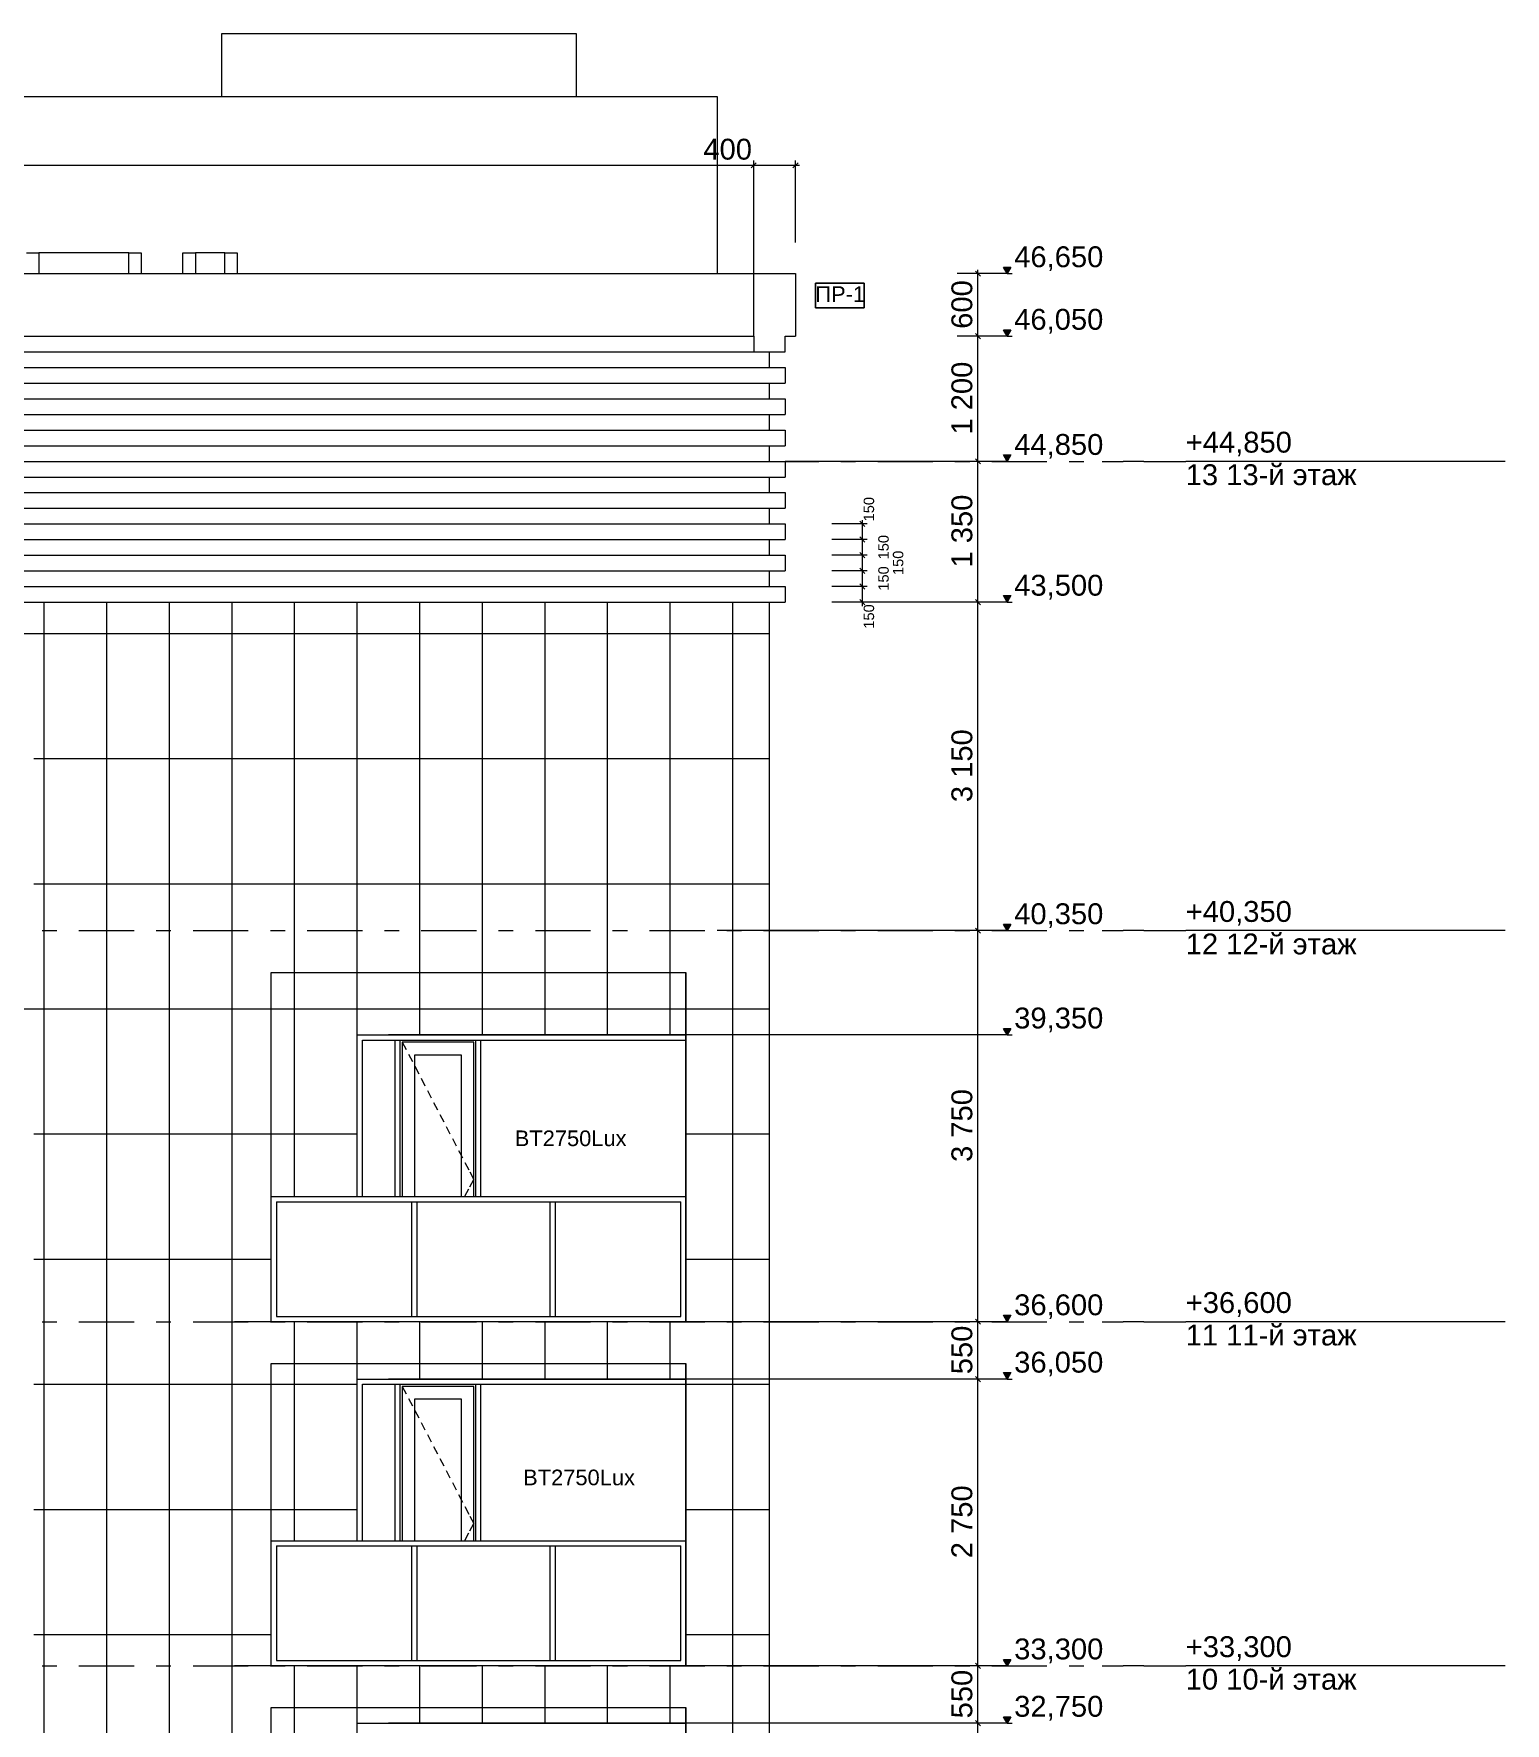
# Model space of a CAD drawing. Header units: millimetres. Extents: x 1499747 to 4341325, y -28481 to 441852.
# Drawn here: x 2745324 to 2759426, y 14767 to 30967 of the extents above; entities that cross this region are included whole.
import ezdxf
from ezdxf.xclip import XClip

# ---------------------------------------------------------------- set-up
doc = ezdxf.new("R2010")
doc.units = ezdxf.units.MM
doc.header["$MEASUREMENT"] = 0
doc.header["$XCLIPFRAME"] = 0
doc.set_wipeout_variables(frame=1)
doc.linetypes.add('Wipeout_Contour', pattern=[1000, 0, -1000])
doc.linetypes.add('Штрих-Штриховая', pattern=[1093.61107349396, 529.1666507720952, -211.6666555404661, 141.11111164093, -211.6666555404689])
for name, color, linetype, lineweight in [('2  Фасад_26_0_Ном._пера__1_Ном._пера__7', 7, 'Continuous', 18), ('2  Фасад_26_0_Ном._пера__20_Ном._пера__1', 1, 'Continuous', 18), ('2  Фасад_26_2D - Общий_Ном._пера__1_Ном._пера__7', 7, 'Continuous', 18), ('2  Фасад_26_2D - Общий_Ном._пера__20_Ном._пера__1', 1, 'Continuous', 18), ('2  Фасад_26_Витражные окна_Ном._пера__1_Ном._пера__7', 7, 'Continuous', 18), ('2  Фасад_26_Витражные окна_Ном._пера__20_Ном._пера__1', 1, 'Continuous', 18), ('2  Фасад_26_Конструктив - Колонны_Ном._пера__8_Ном._пера__12', 12, 'Continuous', 18), ('2  Фасад_26_Конструктив - Навесные Стены_Ном._пера__1_Ном._пера__7', 7, 'Continuous', 18), ('2  Фасад_26_Конструктив - Навесные Стены_Ном._пера__3_Ном._пера__30', 30, 'Continuous', 18), ('2  Фасад_26_Конструктив - Стены Ненесущие Газоблок_Ном._пера__1_Ном._пера__7', 7, 'Continuous', 18), ('2  Фасад_26_Конструктив - Стены Несущие_Ном._пера__1_Ном._пера__7', 7, 'Continuous', 18), ('2  Фасад_26_Отделка керамика_Ном._пера__1_Ном._пера__7', 7, 'Continuous', 18), ('2  Фасад_26_Парапет_Ном._пера__20_Ном._пера__1', 1, 'Continuous', 18), ('2  Фасад_26_Размер - Общий_Ном._пера__1_Ном._пера__7', 7, 'Continuous', 18), ('2  Фасад_26_Ребра Навес_Ном._пера__1_Ном._пера__7', 7, 'Continuous', 18), ('2  Фасад_26_Сетка кладки_Ном._пера__102_Ном._пера__9', 9, 'Continuous', 18)]:
    doc.layers.add(name, color=color, linetype=linetype, lineweight=lineweight)
doc.layers.add('2  Фасад_26_2D - Общий_Ном._пера__20', color=7, linetype='Continuous')
doc.layers.add('Чертеж и Рисунок', color=7, linetype='Continuous')
doc.styles.add('СГЕНЕРИР_СТИЛЬ_2', font='arial.ttf')

# ---------------------------------------------------------------- blocks, each defined once
blk = doc.blocks.new('Чертеж_6_26', base_point=(1593971.230142759, 9691.949014614034))
at = {"layer": '2  Фасад_26_Размер - Общий_Ном._пера__1_Ном._пера__7', "linetype": 'Continuous', "true_color": 0xc7c8ca}
for points in [[(1648450.211436509, 56341.87432481116), (1648486.461436509, 56404.37432481116), (1648413.961436509, 56404.37432481116)], [(1648450.211436509, 55741.86728663351), (1648486.461436509, 55804.36728663351), (1648413.961436509, 55804.36728663351)], [(1648450.211436509, 54541.94901461403), (1648486.461436509, 54604.44901461403), (1648413.961436509, 54604.44901461403)], [(1648450.211436509, 53191.94903870764), (1648486.461436509, 53254.44903870764), (1648413.961436509, 53254.44903870764)], [(1648450.211436509, 50041.94901461404), (1648486.461436509, 50104.44901461404), (1648413.961436509, 50104.44901461404)], [(1648450.211436509, 49041.94909367374), (1648486.461436509, 49104.44909367374), (1648413.961436509, 49104.44909367374)], [(1648450.211436509, 46291.94901461403), (1648486.461436509, 46354.44901461403), (1648413.961436509, 46354.44901461403)], [(1648450.211436509, 45741.94907117436), (1648486.461436509, 45804.44907117436), (1648413.961436509, 45804.44907117436)], [(1648450.211436509, 42991.94901461403), (1648486.461436509, 43054.44901461403), (1648413.961436509, 43054.44901461403)], [(1648450.211436509, 42441.94907117437), (1648486.461436509, 42504.44907117437), (1648413.961436509, 42504.44907117437)]]:
    blk.add_hatch(color=9, dxfattribs=at).paths.add_polyline_path(points)
at = {"layer": '2  Фасад_26_0_Ном._пера__1_Ном._пера__7', "color": 9, "linetype": 'Continuous', "true_color": 0xc7c8ca}
for p, q in [((1649361.641471155, 54541.94901461402), (1649461.641471155, 54541.94901461402)), ((1649461.641471155, 54541.94901461402), (1649561.641471155, 54541.94901461402)), ((1649761.641471155, 54541.94901461402), (1649561.641471155, 54541.94901461402)), ((1649761.641471155, 54541.94901461402), (1650161.641471155, 54541.94901461402)), ((1653223.641471155, 54541.94901461402), (1650161.641471155, 54541.94901461402)), ((1649361.641471155, 50041.94901461405), (1649461.641471155, 50041.94901461405)), ((1649461.641471155, 50041.94901461405), (1649561.641471155, 50041.94901461405)), ((1649761.641471155, 50041.94901461405), (1649561.641471155, 50041.94901461405)), ((1649761.641471155, 50041.94901461405), (1650161.641471155, 50041.94901461405)), ((1653223.641471155, 50041.94901461405), (1650161.641471155, 50041.94901461405)), ((1649361.641471155, 46291.94901461403), (1649461.641471155, 46291.94901461403)), ((1649461.641471155, 46291.94901461403), (1649561.641471155, 46291.94901461403)), ((1649761.641471155, 46291.94901461403), (1649561.641471155, 46291.94901461403)), ((1649761.641471155, 46291.94901461403), (1650161.641471155, 46291.94901461403)), ((1653223.641471155, 46291.94901461403), (1650161.641471155, 46291.94901461403)), ((1649361.641471155, 42991.94901461403), (1649461.641471155, 42991.94901461403)), ((1649461.641471155, 42991.94901461403), (1649561.641471155, 42991.94901461403)), ((1649761.641471155, 42991.94901461403), (1649561.641471155, 42991.94901461403)), ((1649761.641471155, 42991.94901461403), (1650161.641471155, 42991.94901461403)), ((1653223.641471155, 42991.94901461403), (1650161.641471155, 42991.94901461403))]:
    blk.add_line(p, q, dxfattribs=at)
at = {"layer": '2  Фасад_26_0_Ном._пера__20_Ном._пера__1', "color": 9, "linetype": 'Штрих-Штриховая', "true_color": 0xc7c8ca}
for p, q in [((1588154.424776652, 54541.94901461402), (1649361.641471155, 54541.94901461402)), ((1588154.424776652, 50041.94901461405), (1649361.641471155, 50041.94901461405)), ((1588154.424776652, 46291.94901461403), (1649361.641471155, 46291.94901461403)), ((1588154.424776652, 42991.94901461403), (1649361.641471155, 42991.94901461403))]:
    blk.add_line(p, q, dxfattribs=at)
at = {"layer": '2  Фасад_26_Витражные окна_Ном._пера__1_Ном._пера__7', "color": 9, "linetype": 'Continuous', "true_color": 0xc7c8ca}
for p, q in [((1641396.566600061, 47491.94896504017), (1641446.230189777, 47491.94896504017)), ((1641446.230095972, 47491.94896504017), (1642771.242031611, 47491.94896504017)), ((1642771.242031611, 47491.94896504017), (1644096.25396725, 47491.94896504017)), ((1644096.25396725, 47491.94896504017), (1645371.265920439, 47491.94896504017)), ((1645371.265920439, 46291.94901461403), (1645371.265920439, 47491.94900208337)), ((1641446.230095972, 47441.94896504017), (1642746.242033294, 47441.94896504017)), ((1641446.230194343, 47441.94896504017), (1641446.230194343, 46341.94897757084)), ((1642746.242033294, 47441.94896504017), (1642771.242031611, 47441.94896504017)), ((1642746.242031611, 46341.94901461403), (1642746.242031611, 47441.94900208336)), ((1642771.242031611, 47441.94896504017), (1642796.242031611, 47441.94896504017)), ((1642796.242031611, 47441.94896504017), (1644071.253968933, 47441.94896504017)), ((1642796.242031611, 46341.94901461403), (1642796.242031611, 47441.94900208336)), ((1644071.253968933, 47441.94896504017), (1644096.25396725, 47441.94896504017)), ((1644071.25396725, 46341.94901461403), (1644071.25396725, 47441.94900208336)), ((1644096.25396725, 47441.94896504017), (1644121.25396725, 47441.94896504017)), ((1644121.25396725, 46341.94901461403), (1644121.25396725, 47441.94900208336)), ((1644121.25396725, 47441.94900208336), (1645321.265920439, 47441.94896504017)), ((1645321.265920439, 46341.94901461403), (1645321.265920439, 47441.94900208336)), ((1641446.230095972, 46341.94901461403), (1642746.242031611, 46341.94901461403)), ((1642746.242031611, 46341.94901461403), (1642771.242031611, 46341.94901461403)), ((1642771.242031611, 46341.94901461403), (1642796.242031611, 46341.94901461403)), ((1642796.242031611, 46341.94901461403), (1644071.25396725, 46341.94901461403)), ((1644071.25396725, 46341.94901461403), (1644096.25396725, 46341.94901461403)), ((1644096.25396725, 46341.94901461403), (1644121.25396725, 46341.94901461403)), ((1644121.25396725, 46341.94901461403), (1645321.265920439, 46341.94901461403)), ((1641396.566600061, 44191.94896504017), (1641446.230189777, 44191.94896504017)), ((1641446.230095972, 44191.94896504017), (1642771.242031611, 44191.94896504017)), ((1641446.230095972, 44141.94896504018), (1642746.242033295, 44141.94896504018)), ((1641446.230194343, 44141.94896504018), (1641446.230194343, 43041.94897757084)), ((1642746.242033295, 44141.94896504018), (1642771.242031611, 44141.94896504018)), ((1642746.242031611, 43041.94901461403), (1642746.242031611, 44141.94900208337)), ((1642771.242031611, 44191.94896504017), (1644096.25396725, 44191.94896504017)), ((1642771.242031611, 44141.94896504018), (1642796.242031611, 44141.94896504018)), ((1642796.242031611, 44141.94896504018), (1644071.253968934, 44141.94896504018)), ((1642796.242031611, 43041.94901461403), (1642796.242031611, 44141.94900208337)), ((1644071.253968934, 44141.94896504018), (1644096.25396725, 44141.94896504018)), ((1644071.25396725, 43041.94901461403), (1644071.25396725, 44141.94900208337)), ((1644096.25396725, 44191.94896504017), (1645371.265920439, 44191.94896504017)), ((1644096.25396725, 44141.94896504018), (1644121.25396725, 44141.94896504018)), ((1644121.25396725, 43041.94901461403), (1644121.25396725, 44141.94900208337)), ((1644121.25396725, 44141.94900208337), (1645321.265920439, 44141.94896504018)), ((1645321.265920439, 43041.94901461403), (1645321.265920439, 44141.94900208337)), ((1645371.265920439, 42991.94901461403), (1645371.265920439, 44191.94900208338)), ((1641446.230095972, 43041.94901461403), (1642746.242031611, 43041.94901461403)), ((1642746.242031611, 43041.94901461403), (1642771.242031611, 43041.94901461403)), ((1642771.242031611, 43041.94901461403), (1642796.242031611, 43041.94901461403)), ((1642796.242031611, 43041.94901461403), (1644071.25396725, 43041.94901461403)), ((1644071.25396725, 43041.94901461403), (1644096.25396725, 43041.94901461403)), ((1644096.25396725, 43041.94901461403), (1644121.25396725, 43041.94901461403)), ((1644121.25396725, 43041.94901461403), (1645321.265920439, 43041.94901461403))]:
    blk.add_line(p, q, dxfattribs=at)
at = {"layer": '2  Фасад_26_Конструктив - Колонны_Ном._пера__8_Ном._пера__12', "color": 9, "linetype": 'Continuous', "true_color": 0xc7c8ca}
for p, q in [((1645371.265902889, 47491.94859843907), (1645371.265902889, 49641.94891744269)), ((1645371.265902889, 44191.94859843489), (1645371.265902889, 45891.94890320645)), ((1645371.265902889, 40891.94859843732), (1645371.265902889, 42591.94890320645))]:
    blk.add_line(p, q, dxfattribs=at)
at = {"layer": '2  Фасад_26_Конструктив - Навесные Стены_Ном._пера__1_Ном._пера__7', "color": 9, "linetype": 'Continuous', "true_color": 0xc7c8ca}
for p, q in [((1642271.23217033, 47491.94896504025), (1642271.23217033, 48991.94907117436)), ((1642271.23217033, 48991.94907117436), (1642583.342777816, 48991.94907117436)), ((1642583.342777816, 47491.94896504025), (1642583.342777816, 48991.94907117436)), ((1642583.342777816, 48991.94907117436), (1642608.342777816, 48991.94907117436)), ((1642608.342777816, 48991.94907117436), (1642633.342777816, 48991.94907117436)), ((1642633.342777816, 47491.94896504025), (1642633.342777816, 48991.94907117436)), ((1642633.342777816, 48991.94907117436), (1643357.563961062, 48991.94907117436)), ((1643337.563972472, 48971.94906937647), (1642653.342778715, 48971.94906937647)), ((1642653.342778715, 48971.94906937647), (1642653.342778715, 47491.94896504025)), ((1643337.563972472, 47491.94896504007), (1643337.563972472, 48971.94906937647)), ((1643357.563961062, 47491.94896504007), (1643357.563961062, 48991.94907117436)), ((1643357.563961062, 48991.94907117436), (1643382.563961062, 48991.94907117436)), ((1643382.563961062, 48991.94907117436), (1643407.563961062, 48991.94907117436)), ((1643407.563961062, 47491.94896504007), (1643407.563961062, 48991.94907117436)), ((1643407.563961062, 48991.94907117436), (1643421.23217033, 48991.94907117436)), ((1643421.23217033, 48991.94907117436), (1644621.23217033, 48991.94907117436)), ((1644621.23217033, 48991.94907117436), (1645371.265902889, 48991.94907117436)), ((1642773.342778715, 48851.94906937647), (1643217.563972472, 48851.94906937647)), ((1642773.342778715, 47491.94896504007), (1642773.342778715, 48851.94906937647)), ((1643217.563972472, 48851.94906937647), (1643217.563972472, 47491.94896504007)), ((1642271.23217033, 44191.94896504006), (1642271.23217033, 45691.94907117437)), ((1642271.23217033, 45691.94907117437), (1642583.342777816, 45691.94907117437)), ((1642583.342777816, 44191.94896504006), (1642583.342777816, 45691.94907117437)), ((1642583.342777816, 45691.94907117437), (1642608.342777816, 45691.94907117437)), ((1642608.342777816, 45691.94907117437), (1642633.342777816, 45691.94907117437)), ((1642633.342777816, 44191.94896504006), (1642633.342777816, 45691.94907117437)), ((1642633.342777816, 45691.94907117437), (1643357.563961062, 45691.94907117437)), ((1643357.563961062, 44191.94896504024), (1643357.563961062, 45691.94907117437)), ((1643357.563961062, 45691.94907117437), (1643382.563961062, 45691.94907117437)), ((1643382.563961062, 45691.94907117437), (1643407.563961062, 45691.94907117437)), ((1643407.563961062, 44191.94896504024), (1643407.563961062, 45691.94907117437)), ((1643407.563961062, 45691.94907117437), (1643421.23217033, 45691.94907117437)), ((1643421.23217033, 45691.94907117437), (1644621.23217033, 45691.94907117437)), ((1644621.23217033, 45691.94907117437), (1645371.265902889, 45691.94907117437)), ((1643337.563972472, 45671.94906937647), (1642653.342778715, 45671.94906937647)), ((1642653.342778715, 45671.94906937647), (1642653.342778715, 44191.94896504008)), ((1642773.342778715, 45551.94906937647), (1643217.563972472, 45551.94906937647)), ((1642773.342778715, 44191.94896504024), (1642773.342778715, 45551.94906937647)), ((1643217.563972472, 45551.94906937647), (1643217.563972472, 44191.94896504024)), ((1643337.563972472, 44191.94896504024), (1643337.563972472, 45671.94906937647))]:
    blk.add_line(p, q, dxfattribs=at)
at = {"layer": '2  Фасад_26_Конструктив - Навесные Стены_Ном._пера__3_Ном._пера__30', "color": 9, "linetype": 'Continuous', "true_color": 0xc7c8ca}
for p, q in [((1642653.342778715, 48971.94906937647), (1642690.268888228, 48900.98103124498)), ((1642713.347706674, 48856.62600741279), (1642750.273816187, 48785.6579692813)), ((1642773.352634632, 48741.30294544912), (1642810.278744145, 48670.33490731764)), ((1642833.357562591, 48625.97988348545), (1642870.283672104, 48555.01184535397)), ((1642893.36249055, 48510.65682152178), (1642930.288600063, 48439.6887833903)), ((1642953.367418508, 48395.33375955811), (1642990.293528021, 48324.36572142662)), ((1643013.372346467, 48280.01069759444), (1643050.29845598, 48209.04265946295)), ((1643073.377274426, 48164.68763563076), (1643110.303383939, 48093.71959749928)), ((1643133.382202384, 48049.3645736671), (1643170.308311897, 47978.3965355356)), ((1643193.387130343, 47934.04151170342), (1643217.563972472, 47887.57620363936)), ((1643217.563972472, 47887.57620363936), (1643230.313239856, 47863.07347357193)), ((1643253.392058301, 47818.71844973975), (1643290.318167815, 47747.75041160826)), ((1643300.637862959, 47727.91705986366), (1643337.563972472, 47656.94902173217)), ((1643300.637862959, 47585.98098360067), (1643337.563972472, 47656.94902173217)), ((1643253.392058301, 47495.17959372457), (1643290.318167815, 47566.14763185607)), ((1642653.342778715, 45671.94906937647), (1642690.268888228, 45600.98103124498)), ((1642713.347706674, 45556.6260074128), (1642750.273816187, 45485.6579692813)), ((1642773.352634632, 45441.30294544912), (1642810.278744145, 45370.33490731764)), ((1642833.357562591, 45325.97988348546), (1642870.283672104, 45255.01184535396)), ((1642893.36249055, 45210.65682152178), (1642930.288600063, 45139.6887833903)), ((1642953.367418508, 45095.33375955812), (1642990.293528021, 45024.36572142662)), ((1643013.372346467, 44980.01069759444), (1643050.29845598, 44909.04265946295)), ((1643073.377274426, 44864.68763563076), (1643110.303383939, 44793.71959749928)), ((1643133.382202384, 44749.3645736671), (1643170.308311897, 44678.3965355356)), ((1643193.387130343, 44634.04151170343), (1643217.563972472, 44587.57620363937)), ((1643217.563972472, 44587.57620363937), (1643230.313239856, 44563.07347357195)), ((1643253.392058301, 44518.71844973975), (1643290.318167815, 44447.75041160826)), ((1643300.637862959, 44427.91705986366), (1643337.563972472, 44356.94902173217)), ((1643253.392058301, 44195.17959372458), (1643290.318167815, 44266.14763185607)), ((1643300.637862959, 44285.98098360068), (1643337.563972472, 44356.94902173217))]:
    blk.add_line(p, q, dxfattribs=at)
at = {"layer": '2  Фасад_26_Конструктив - Стены Ненесущие Газоблок_Ном._пера__1_Ном._пера__7', "color": 9, "linetype": 'Continuous', "true_color": 0xc7c8ca}
for p, q in [((1631771.230142759, 58041.94901461403), (1645571.230142759, 58041.94901461403)), ((1645571.230142766, 58041.94901461403), (1645671.230142766, 58041.94901461403)), ((1645671.230142766, 58041.94901461403), (1645671.230142766, 56341.87432481252)), ((1639051.265725027, 56541.94901461403), (1639171.265725027, 56541.94901461403)), ((1639171.265725027, 56541.94901461403), (1639171.265725027, 56341.87432481252)), ((1640031.265725026, 56541.94901461403), (1639171.265725027, 56541.94901461403)), ((1640031.265725027, 56541.94901461403), (1640151.265725027, 56541.94901461403)), ((1640031.265725027, 56341.87432481252), (1640031.265725027, 56541.94901461403)), ((1640151.265725027, 56541.94901461403), (1640151.265725027, 56341.87432481252)), ((1640551.265725027, 56541.94901461403), (1640671.265725027, 56541.94901461403)), ((1640551.265725027, 56341.87432481252), (1640551.265725027, 56541.94901461403)), ((1640671.265725027, 56541.94901461403), (1640671.265725027, 56341.87432481252)), ((1640951.265725026, 56541.94901461403), (1640671.265725027, 56541.94901461403)), ((1640951.265725027, 56541.94901461403), (1641071.265725027, 56541.94901461403)), ((1640951.265725027, 56341.87432481252), (1640951.265725027, 56541.94901461403)), ((1641071.265725027, 56541.94901461403), (1641071.265725027, 56341.87432481252))]:
    blk.add_line(p, q, dxfattribs=at)
at = {"layer": '2  Фасад_26_Конструктив - Стены Несущие_Ном._пера__1_Ном._пера__7', "color": 9, "linetype": 'Continuous', "true_color": 0xc7c8ca}
for p, q in [((1644321.413847492, 58641.94901461403), (1640921.413847493, 58641.94901461403)), ((1640921.413847493, 58641.94901461403), (1640921.413847493, 58041.94901461453)), ((1644321.413847492, 58041.94901461402), (1644321.413847492, 58641.94901461403))]:
    blk.add_line(p, q, dxfattribs=at)
at = {"layer": '2  Фасад_26_Отделка керамика_Ном._пера__1_Ном._пера__7', "color": 9, "linetype": 'Continuous', "true_color": 0xc7c8ca}
for p, q in [((1646171.230143098, 55441.94901797283), (1646171.230143098, 55591.94901461441)), ((1646171.230143098, 55141.94902133161), (1646171.230143098, 55291.94901797283)), ((1646171.230143098, 54841.9490246904), (1646171.230143098, 54991.94902133161)), ((1646171.230143098, 54541.9490280492), (1646171.230143098, 54691.94902469039)), ((1646171.230143098, 54241.949031408), (1646171.230143098, 54391.9490280492)), ((1646171.230143098, 53941.94903476677), (1646171.230143098, 54091.949031408)), ((1646171.230143098, 53641.94903812556), (1646171.230143098, 53791.94903476677)), ((1646171.230143098, 53341.94903870765), (1646171.230143098, 53491.94903812556)), ((1646171.230143098, 19391.94901461404), (1646171.230143098, 53191.94903870764)), ((1641396.566600061, 46291.94890320642), (1641396.566600061, 49641.94891744271)), ((1641396.566600061, 49641.94891744271), (1645371.602360184, 49641.94891744271)), ((1645371.602360184, 49641.94891744271), (1645371.602360184, 46291.94890320642)), ((1642221.231920381, 49041.94909367389), (1645371.265902889, 49041.94936535179)), ((1642221.232054063, 47491.94896504025), (1642221.231920381, 49041.94909367389)), ((1645371.602360184, 46291.94890320642), (1641396.566600061, 46291.94890320642)), ((1641396.566600061, 42991.94890320642), (1641396.566600061, 45891.94890320644)), ((1641396.566600061, 45891.94890320644), (1645371.602360184, 45891.94890320644)), ((1645371.602360184, 45891.94890320644), (1645371.602360184, 42991.94890320642)), ((1642221.231920381, 45741.9490936739), (1645371.265902889, 45741.94936535179)), ((1642221.232054063, 44191.94896504008), (1642221.231920381, 45741.9490936739)), ((1645371.602360184, 42991.94890320642), (1641396.566600061, 42991.94890320642)), ((1641396.566600061, 39691.94890320643), (1641396.566600061, 42591.94890320643)), ((1641396.566600061, 42591.94890320643), (1645371.602360184, 42591.94890320643)), ((1645371.602360184, 42591.94890320643), (1645371.602360184, 39691.94890320643)), ((1642221.231920381, 42441.9490936739), (1645371.265902889, 42441.94936535179)), ((1642221.232054063, 40891.94896504008), (1642221.231920381, 42441.9490936739))]:
    blk.add_line(p, q, dxfattribs=at)
at = {"layer": '2  Фасад_26_Парапет_Ном._пера__20_Ном._пера__1', "color": 9, "linetype": 'Continuous', "true_color": 0xc7c8ca}
for p, q in [((1631020.968120637, 56341.87432481252), (1646421.232170304, 56341.87432481252)), ((1646421.232170304, 56341.87432481252), (1646421.232170304, 55741.86711564533)), ((1631020.968120637, 55741.86711564533), (1646021.232170165, 55741.86711564533)), ((1646321.232170165, 55741.86711564533), (1646421.232170304, 55741.86711564533))]:
    blk.add_line(p, q, dxfattribs=at)
at = {"layer": '2  Фасад_26_Размер - Общий_Ном._пера__1_Ном._пера__7', "color": 9, "linetype": 'Continuous', "true_color": 0xc7c8ca}
for p, q in [((1600866.860320196, 57380.62415704955), (1646021.232170165, 57380.62415704955)), ((1646046.232170165, 57405.62415704953), (1645996.232170165, 57355.62415704955)), ((1646046.232170165, 57405.62415704953), (1645996.232170165, 57355.62415704955)), ((1646021.232170165, 55741.94901797282), (1646021.232170165, 57427.49915704955)), ((1646021.232170165, 55741.94901797282), (1646021.232170165, 57427.49915704955)), ((1646021.232170165, 57380.62415704955), (1646421.232170304, 57380.62415704955)), ((1646396.232170304, 57355.62415704955), (1646446.232170304, 57405.62415704953)), ((1646421.232170304, 56641.87432481252), (1646421.232170304, 57427.49915704955)), ((1646421.232170304, 57380.62415704955), (1646458.732170304, 57380.62415704955)), ((1648170.720839661, 56341.87432481116), (1648170.720839661, 56379.37432481116)), ((1648450.211436509, 56341.87432481116), (1648413.961436509, 56404.37432481116)), ((1648413.961436509, 56404.37432481116), (1648486.461436509, 56404.37432481116)), ((1648486.461436509, 56404.37432481116), (1648450.211436509, 56341.87432481116)), ((1648450.211436509, 56341.87432481116), (1647971.230143098, 56341.87432481116)), ((1648217.595839661, 56341.87432481116), (1647971.230143098, 56341.87432481116)), ((1648195.720839661, 56316.87432481115), (1648145.720839661, 56366.87432481116)), ((1648170.720839661, 55741.86728663351), (1648170.720839661, 56341.87432481116)), ((1648450.211436509, 56341.87432481116), (1648497.086436509, 56341.87432481116)), ((1648450.211436509, 55741.86728663351), (1647971.230143098, 55741.86728663351)), ((1648217.595839661, 55741.86728663351), (1647971.230143098, 55741.86728663351)), ((1648217.595839661, 55741.86728663351), (1647971.230143098, 55741.86728663351)), ((1648145.720839661, 55766.86728663351), (1648195.720839661, 55716.86728663352)), ((1648145.720839661, 55766.86728663351), (1648195.720839661, 55716.86728663352)), ((1648170.720839661, 54541.94901461402), (1648170.720839661, 55741.86728663351)), ((1648450.211436509, 55741.86728663351), (1648413.961436509, 55804.36728663351)), ((1648413.961436509, 55804.36728663351), (1648486.461436509, 55804.36728663351)), ((1648486.461436509, 55804.36728663351), (1648450.211436509, 55741.86728663351)), ((1648450.211436509, 55741.86728663351), (1648497.086436509, 55741.86728663351)), ((1648450.211436509, 54541.94901461402), (1648413.961436509, 54604.44901461403)), ((1648413.961436509, 54604.44901461403), (1648486.461436509, 54604.44901461403)), ((1648486.461436509, 54604.44901461403), (1648450.211436509, 54541.94901461402)), ((1648450.211436509, 54541.94901461402), (1646321.232170165, 54541.94901461402)), ((1648217.595839661, 54541.94901461402), (1646321.232170165, 54541.94901461402)), ((1648217.595839661, 54541.94901461402), (1646321.232170165, 54541.94901461402)), ((1648145.720839661, 54566.94901461403), (1648195.720839661, 54516.94901461404)), ((1648145.720839661, 54566.94901461403), (1648195.720839661, 54516.94901461404)), ((1648170.720839661, 53191.94903870764), (1648170.720839661, 54541.94901461402)), ((1648450.211436509, 54541.94901461402), (1648497.086436509, 54541.94901461402)), ((1647087.480333687, 53916.94903476677), (1647037.480333687, 53966.94903476677)), ((1647062.480333687, 53941.94903476677), (1647062.480333687, 53979.44903476677)), ((1647109.355333687, 53941.94903476677), (1646771.319926711, 53941.94903476677)), ((1647109.355333687, 53791.94903476677), (1646771.319926711, 53791.94903476677)), ((1647109.355333687, 53791.94903476677), (1646771.319926711, 53791.94903476677)), ((1647037.480333687, 53816.94903476677), (1647087.480333687, 53766.94903476677)), ((1647037.480333687, 53816.94903476677), (1647087.480333687, 53766.94903476677)), ((1647062.480333687, 53791.94903476677), (1647062.480333687, 53941.94903476677)), ((1647062.480333687, 53641.94903812556), (1647062.480333687, 53791.94903476677)), ((1647109.355333687, 53641.94903812556), (1646771.319926711, 53641.94903812556)), ((1647109.355333687, 53641.94903812556), (1646771.319926711, 53641.94903812556)), ((1647037.480333687, 53666.94903812557), (1647087.480333687, 53616.94903812556)), ((1647037.480333687, 53666.94903812557), (1647087.480333687, 53616.94903812556)), ((1647062.480333687, 53491.94903812556), (1647062.480333687, 53641.94903812556)), ((1647109.355333687, 53491.94903812556), (1646771.319926711, 53491.94903812556)), ((1647109.355333687, 53491.94903812556), (1646771.319926711, 53491.94903812556)), ((1647037.480333687, 53516.94903812556), (1647087.480333687, 53466.94903812557)), ((1647037.480333687, 53516.94903812556), (1647087.480333687, 53466.94903812557)), ((1647062.480333687, 53341.94903870764), (1647062.480333687, 53491.94903812556)), ((1647109.355333687, 53341.94903870764), (1646771.319926711, 53341.94903870764)), ((1647109.355333687, 53341.94903870764), (1646771.319926711, 53341.94903870764)), ((1647037.480333687, 53366.94903870764), (1647087.480333687, 53316.94903870764)), ((1647037.480333687, 53366.94903870764), (1647087.480333687, 53316.94903870764)), ((1647062.480333687, 53191.94903870764), (1647062.480333687, 53341.94903870764)), ((1648450.211436509, 53191.94903870764), (1646771.319926711, 53191.94903870764)), ((1648217.595839661, 53191.94903870764), (1646771.319926711, 53191.94903870764)), ((1648217.595839661, 53191.94903870764), (1646771.319926711, 53191.94903870764)), ((1647109.355333687, 53191.94903870764), (1646771.319926711, 53191.94903870764)), ((1647037.480333687, 53216.94903870764), (1647087.480333687, 53166.94903870765)), ((1647062.480333687, 53154.44903870764), (1647062.480333687, 53191.94903870764)), ((1648145.720839661, 53216.94903870764), (1648195.720839661, 53166.94903870765)), ((1648145.720839661, 53216.94903870764), (1648195.720839661, 53166.94903870765)), ((1648170.720839661, 50041.94901461405), (1648170.720839661, 53191.94903870764)), ((1648450.211436509, 53191.94903870764), (1648413.961436509, 53254.44903870763)), ((1648413.961436509, 53254.44903870763), (1648486.461436509, 53254.44903870763)), ((1648486.461436509, 53254.44903870763), (1648450.211436509, 53191.94903870764)), ((1648450.211436509, 53191.94903870764), (1648497.086436509, 53191.94903870764)), ((1648145.720839661, 50066.94901461403), (1648195.720839661, 50016.94901461404)), ((1648145.720839661, 50066.94901461403), (1648195.720839661, 50016.94901461404)), ((1648450.211436509, 50041.94901461405), (1648413.961436509, 50104.44901461404)), ((1648413.961436509, 50104.44901461404), (1648486.461436509, 50104.44901461404)), ((1648486.461436509, 50104.44901461404), (1648450.211436509, 50041.94901461405)), ((1648450.211436509, 50041.94901461405), (1645671.289675348, 50041.94901461405)), ((1648217.595839661, 50041.94901461405), (1645671.289675348, 50041.94901461405)), ((1648217.595839661, 50041.94901461405), (1645671.289675348, 50041.94901461405)), ((1648170.720839661, 46291.94901461403), (1648170.720839661, 50041.94901461405)), ((1648450.211436509, 50041.94901461405), (1648497.086436509, 50041.94901461405)), ((1648450.211436509, 49041.94909367373), (1648413.961436509, 49104.44909367374)), ((1648413.961436509, 49104.44909367374), (1648486.461436509, 49104.44909367374)), ((1648486.461436509, 49104.44909367374), (1648450.211436509, 49041.94909367373)), ((1648450.211436509, 49041.94909367373), (1642521.230144507, 49041.94909367373)), ((1648450.211436509, 49041.94909367373), (1648497.086436509, 49041.94909367373)), ((1648450.211436509, 46291.94901461403), (1648413.961436509, 46354.44901461403)), ((1648413.961436509, 46354.44901461403), (1648486.461436509, 46354.44901461403)), ((1648486.461436509, 46354.44901461403), (1648450.211436509, 46291.94901461403)), ((1648450.211436509, 46291.94901461403), (1641046.263875491, 46291.94901461403)), ((1648217.595839661, 46291.94901461403), (1641046.263875491, 46291.94901461403)), ((1648217.595839661, 46291.94901461403), (1641046.263875491, 46291.94901461403)), ((1648145.720839661, 46316.94901461403), (1648195.720839661, 46266.94901461402)), ((1648145.720839661, 46316.94901461403), (1648195.720839661, 46266.94901461402)), ((1648170.720839661, 45741.94907117436), (1648170.720839661, 46291.94901461403)), ((1648450.211436509, 46291.94901461403), (1648497.086436509, 46291.94901461403)), ((1648450.211436509, 45741.94907117436), (1642521.23217033, 45741.94907117436)), ((1648217.595839661, 45741.94907117436), (1642521.23217033, 45741.94907117436)), ((1648217.595839661, 45741.94907117436), (1642521.23217033, 45741.94907117436)), ((1648145.720839661, 45766.94907117436), (1648195.720839661, 45716.94907117436)), ((1648145.720839661, 45766.94907117436), (1648195.720839661, 45716.94907117436)), ((1648170.720839661, 42991.94901461403), (1648170.720839661, 45741.94907117436)), ((1648450.211436509, 45741.94907117436), (1648413.961436509, 45804.44907117436)), ((1648413.961436509, 45804.44907117436), (1648486.461436509, 45804.44907117436)), ((1648486.461436509, 45804.44907117436), (1648450.211436509, 45741.94907117436)), ((1648450.211436509, 45741.94907117436), (1648497.086436509, 45741.94907117436)), ((1648450.211436509, 42991.94901461403), (1641046.263875491, 42991.94901461403)), ((1648217.595839661, 42991.94901461403), (1641046.263875491, 42991.94901461403)), ((1648217.595839661, 42991.94901461403), (1641046.263875491, 42991.94901461403)), ((1648145.720839661, 43016.94901461403), (1648195.720839661, 42966.94901461405)), ((1648145.720839661, 43016.94901461403), (1648195.720839661, 42966.94901461405)), ((1648170.720839661, 42441.94907117437), (1648170.720839661, 42991.94901461403)), ((1648450.211436509, 42991.94901461403), (1648413.961436509, 43054.44901461403)), ((1648413.961436509, 43054.44901461403), (1648486.461436509, 43054.44901461403)), ((1648486.461436509, 43054.44901461403), (1648450.211436509, 42991.94901461403)), ((1648450.211436509, 42991.94901461403), (1648497.086436509, 42991.94901461403)), ((1648145.720839661, 42466.94907117438), (1648195.720839661, 42416.94907117437)), ((1648145.720839661, 42466.94907117438), (1648195.720839661, 42416.94907117437)), ((1648450.211436509, 42441.94907117437), (1648413.961436509, 42504.44907117437)), ((1648413.961436509, 42504.44907117437), (1648486.461436509, 42504.44907117437)), ((1648486.461436509, 42504.44907117437), (1648450.211436509, 42441.94907117437)), ((1648450.211436509, 42441.94907117437), (1642521.23217033, 42441.94907117437)), ((1648217.595839661, 42441.94907117437), (1642521.23217033, 42441.94907117437)), ((1648217.595839661, 42441.94907117437), (1642521.23217033, 42441.94907117437)), ((1648170.720839661, 39691.94901461404), (1648170.720839661, 42441.94907117437)), ((1648450.211436509, 42441.94907117437), (1648497.086436509, 42441.94907117437))]:
    blk.add_line(p, q, dxfattribs=at)
at = {"layer": '2  Фасад_26_Ребра Навес_Ном._пера__1_Ном._пера__7', "color": 9, "linetype": 'Continuous', "true_color": 0xc7c8ca}
for p, q in [((1646021.232170165, 55741.86711564532), (1646021.232170165, 55591.94901461403)), ((1646321.232170165, 55591.94901461403), (1646321.232170165, 55741.86711564532)), ((1631120.635190025, 55591.94901461403), (1646021.232170165, 55591.94901461403)), ((1646021.232170165, 55591.94901461403), (1646321.232170165, 55591.94901461403)), ((1631120.680081832, 55441.94901797282), (1646321.232170165, 55441.94901797282)), ((1646321.232170165, 55441.94901797282), (1646321.232170165, 55291.94901797282)), ((1631120.680081832, 55291.94901797282), (1646321.232170165, 55291.94901797282)), ((1631120.724973639, 55141.94902133162), (1646321.232170165, 55141.94902133162)), ((1646321.232170165, 55141.94902133162), (1646321.232170165, 54991.94902133162)), ((1631120.724973639, 54991.94902133162), (1646321.232170165, 54991.94902133162)), ((1631120.769865446, 54841.9490246904), (1646321.232170165, 54841.9490246904)), ((1646321.232170165, 54841.9490246904), (1646321.232170165, 54691.9490246904)), ((1631120.769865446, 54691.9490246904), (1646321.232170165, 54691.9490246904)), ((1631120.814757253, 54541.9490280492), (1646321.232170165, 54541.9490280492)), ((1646321.232170165, 54541.9490280492), (1646321.232170165, 54391.9490280492)), ((1631120.814757253, 54391.9490280492), (1646321.232170165, 54391.9490280492)), ((1631120.85964906, 54241.94903140799), (1646321.232170165, 54241.94903140799)), ((1646321.232170165, 54241.94903140799), (1646321.232170165, 54091.94903140799)), ((1631120.85964906, 54091.94903140799), (1646321.232170165, 54091.94903140799)), ((1631120.904540867, 53941.94903476677), (1646321.232170165, 53941.94903476677)), ((1631120.904540867, 53791.94903476677), (1646321.232170165, 53791.94903476677)), ((1646321.232170165, 53941.94903476677), (1646321.232170165, 53791.94903476677)), ((1631120.949432674, 53641.94903812556), (1646321.232170165, 53641.94903812556)), ((1646321.232170165, 53641.94903812556), (1646321.232170165, 53491.94903812556)), ((1631120.949432674, 53491.94903812556), (1646321.232170165, 53491.94903812556)), ((1631120.968120776, 53341.94903870764), (1646321.232170165, 53341.94903870764)), ((1646321.232170165, 53341.94903870764), (1646321.232170165, 53191.94903870764)), ((1631120.968120776, 53191.94903870764), (1646321.232170165, 53191.94903870764))]:
    blk.add_line(p, q, dxfattribs=at)
at = {"layer": '2  Фасад_26_Сетка кладки_Ном._пера__102_Ном._пера__9', "color": 9, "linetype": 'Continuous', "true_color": 0xc7c8ca, "flags": 128}
for points in [[(1639221.230144507, 9691.955710438873), (1639221.230144507, 53191.95583557316)], [(1639821.230144507, 9691.955710438873), (1639821.230144507, 53191.95583557316)], [(1640421.230144507, 9691.955710438873), (1640421.230144507, 53191.95583557316)], [(1641021.230144507, 9691.955710438873), (1641021.230144507, 53191.95583557316)], [(1641621.230144507, 47491.94898205645), (1641621.230144507, 53191.95583557316)], [(1642221.230144507, 49041.94909367374), (1642221.230144507, 53191.95583557316)], [(1642821.230144507, 49041.94914542136), (1642821.230144507, 53191.95583557316)], [(1643421.230144507, 49041.94919716896), (1643421.230144507, 53191.95583557316)], [(1644021.230144507, 49041.94924891658), (1644021.230144507, 53191.95583557316)], [(1644621.230144507, 49041.94930066419), (1644621.230144507, 53191.95583557316)], [(1645221.230144507, 49041.9493524118), (1645221.230144507, 53191.95583557316)], [(1645821.230144507, 9691.955710438873), (1645821.230144507, 53191.95583557316)], [(1631271.23014276, 52891.95571043888), (1646171.56307385, 52891.95218464435)], [(1639121.566601801, 51691.95385285131), (1646171.56307385, 51691.95218464435)], [(1639121.566601801, 50491.95385285131), (1646171.56307385, 50491.95218464435)], [(1631271.23014276, 49291.95571043887), (1645371.602360184, 49291.95237393524)], [(1645371.602360185, 49291.95237393523), (1646171.56307385, 49291.95218464437)], [(1639121.566601801, 48091.9538528513), (1642221.232015252, 48091.9531193923)], [(1645371.602360185, 48091.95237393523), (1646171.56307385, 48091.95218464435)], [(1639121.566601801, 46891.95385285131), (1641396.566600063, 46891.95331452894)], [(1645371.602360185, 46891.95237393524), (1646171.56307385, 46891.95218464435)], [(1641621.230144507, 44191.94898205646), (1641621.230144507, 46291.95570007194)], [(1642221.230144507, 45741.94908914363), (1642221.230144507, 46291.95570007194)], [(1642821.230144507, 45741.9490612924), (1642821.230144507, 46291.95570007194)], [(1643421.230144507, 45741.94903344119), (1643421.230144507, 46291.95570007194)], [(1644021.230144507, 45741.94900558997), (1644021.230144507, 46291.95570007194)], [(1644621.230144507, 45741.94897773875), (1644621.230144507, 46291.95570007194)], [(1645221.230144507, 45741.94894988753), (1645221.230144507, 46291.95570007194)], [(1639121.566601801, 45691.95385285131), (1642221.23193763, 45691.95311939232)], [(1645371.602360185, 45691.95237393523), (1646171.56307385, 45691.95218464435)], [(1639121.566601801, 44491.95385285131), (1642221.232041125, 44491.9531193923)], [(1645371.602360185, 44491.95237393524), (1646171.56307385, 44491.95218464436)], [(1639121.566601801, 43291.95385285131), (1641396.566600063, 43291.95331452893)], [(1645371.602360185, 43291.95237393524), (1646171.56307385, 43291.95218464435)], [(1641621.230144507, 40891.95311939005), (1641621.230144507, 42991.95570007194)], [(1642221.230144507, 42441.94909367374), (1642221.230144507, 42991.95570007194)], [(1642821.230144507, 42441.94914542136), (1642821.230144507, 42991.95570007194)], [(1643421.230144507, 42441.94919716896), (1643421.230144507, 42991.95570007194)], [(1644021.230144507, 42441.94924891659), (1644021.230144507, 42991.95570007194)], [(1644621.230144507, 42441.94930066419), (1644621.230144507, 42991.95570007194)], [(1645221.230144507, 42441.9493524118), (1645221.230144507, 42991.95570007194)]]:
    blk.add_lwpolyline(points, dxfattribs=at)
at = {"layer": '2  Фасад_26_0_Ном._пера__1_Ном._пера__7', "color": 9, "linetype": 'Continuous', "true_color": 0xc7c8ca, "char_height": 200, "attachment_point": 1, "style": 'СГЕНЕРИР_СТИЛЬ_2'}
for s, insert, line_spacing_factor in [('\\A1;{\\pql;\\pt0;\\fArial|b0|i0|c204|p0;\\W1.000000;+44,850\\P\\pql;\\pt0;\\fArial|b0|i0|c204|p0;\\W1.000000;13 13-й этаж}', (1650161.641471155, 54825.8347362576), 0.935850562181608), ('\\A1;{\\pql;\\pt0;\\fArial|b0|i0|c204|p0;\\W1.000000;+40,350\\P\\pql;\\pt0;\\fArial|b0|i0|c204|p0;\\W1.000000;12 12-й этаж}', (1650161.641471155, 50325.8347362576), 0.9342645077844844), ('\\A1;{\\pql;\\pt0;\\fArial|b0|i0|c204|p0;\\W1.000000;+36,600\\P\\pql;\\pt0;\\fArial|b0|i0|c204|p0;\\W1.000000;11 11-й этаж}', (1650161.641471155, 46575.8347362576), 0.9342645077844844), ('\\A1;{\\pql;\\pt0;\\fArial|b0|i0|c204|p0;\\W1.000000;+33,300\\P\\pql;\\pt0;\\fArial|b0|i0|c204|p0;\\W1.000000;10 10-й этаж}', (1650161.641471155, 43275.8347362576), 0.9350569862994087)]:
    blk.add_mtext(s, dxfattribs=dict(at, insert=insert, line_spacing_factor=line_spacing_factor))
at = {"layer": '2  Фасад_26_Витражные окна_Ном._пера__20_Ном._пера__1', "color": 9, "linetype": 'Continuous', "true_color": 0xc7c8ca, "char_height": 150, "attachment_point": 4, "style": 'СГЕНЕРИР_СТИЛЬ_2'}
for insert in [(1643731.112505782, 48049.72870152356), (1643811.457650507, 44797.55400667952)]:
    blk.add_mtext('\\A1;{\\pql;\\fArial|b0|i0|c204|p0;\\W1.000000;ВТ2750Lux}', dxfattribs=dict(at, insert=insert))
at = {"layer": '2  Фасад_26_Размер - Общий_Ном._пера__1_Ном._пера__7', "color": 9, "linetype": 'Continuous', "true_color": 0xc7c8ca, "char_height": 200, "attachment_point": 7, "style": 'СГЕНЕРИР_СТИЛЬ_2'}
for s, insert in [('\\A1;{\\pql;\\fArial|b0|i0|c204|p0;\\W1.000000;400}', (1645538.598154278, 57432.50480223842)), ('\\A1;{\\pql;\\fArial|b0|i0|c204|p0;\\W1.000000;46,650}', (1648517.711453828, 56366.76389735108)), ('\\A1;{\\pql;\\fArial|b0|i0|c204|p0;\\W1.000000;46,050}', (1648517.711453828, 55766.75685917345)), ('\\A1;{\\pql;\\fArial|b0|i0|c204|p0;\\W1.000000;44,850}', (1648517.711453828, 54566.83858715396)), ('\\A1;{\\pql;\\fArial|b0|i0|c204|p0;\\W1.000000;43,500}', (1648517.711453828, 53216.83861124757)), ('\\A1;{\\pql;\\fArial|b0|i0|c204|p0;\\W1.000000;40,350}', (1648517.711453828, 50066.83858715396)), ('\\A1;{\\pql;\\fArial|b0|i0|c204|p0;\\W1.000000;39,350}', (1648517.711453828, 49066.83866621366)), ('\\A1;{\\pql;\\fArial|b0|i0|c204|p0;\\W1.000000;36,600}', (1648517.711453828, 46316.83858715396)), ('\\A1;{\\pql;\\fArial|b0|i0|c204|p0;\\W1.000000;36,050}', (1648517.711453828, 45766.8386437143)), ('\\A1;{\\pql;\\fArial|b0|i0|c204|p0;\\W1.000000;33,300}', (1648517.711453828, 43016.83858715396)), ('\\A1;{\\pql;\\fArial|b0|i0|c204|p0;\\W1.000000;32,750}', (1648517.711453828, 42466.8386437143))]:
    blk.add_mtext(s, dxfattribs=dict(at, insert=insert))
at = {"layer": '2  Фасад_26_Размер - Общий_Ном._пера__1_Ном._пера__7', "color": 9, "linetype": 'Continuous', "true_color": 0xc7c8ca, "attachment_point": 7, "rotation": 90, "style": 'СГЕНЕРИР_СТИЛЬ_2'}
for s, insert, char_height in [('\\A1;{\\pql;\\fArial|b0|i0|c204|p0;\\W1.000000;600}', (1648118.840194472, 55813.05379976187), 200), ('\\A1;{\\pql;\\fArial|b0|i0|c204|p0;\\W1.000000;1\xa0200}', (1648118.840194472, 54798.71617446563), 200), ('\\A1;{\\pql;\\fArial|b0|i0|c204|p0;\\W1.000000;150}', (1647176.540013179, 53966.94903674947), 100), ('\\A1;{\\pql;\\fArial|b0|i0|c204|p0;\\W1.000000;1\xa0350}', (1648118.97412299, 53523.7570505027), 200), ('\\A1;{\\pql;\\fArial|b0|i0|c204|p0;\\W1.000000;150}', (1647316.540015265, 53602.54053346594), 100), ('\\A1;{\\pql;\\fArial|b0|i0|c204|p0;\\W1.000000;150}', (1647456.540017351, 53452.54053514534), 100), ('\\A1;{\\pql;\\fArial|b0|i0|c204|p0;\\W1.000000;150}', (1647316.540015265, 53302.54053543637), 100), ('\\A1;{\\pql;\\fArial|b0|i0|c204|p0;\\W1.000000;150}', (1647176.540013179, 52938.13203076448), 100), ('\\A1;{\\pql;\\fArial|b0|i0|c204|p0;\\W1.000000;3\xa0150}', (1648118.97412299, 51273.7570505027), 200), ('\\A1;{\\pql;\\fArial|b0|i0|c204|p0;\\W1.000000;3\xa0750}', (1648118.97412299, 47823.75703845589), 200), ('\\A1;{\\pql;\\fArial|b0|i0|c204|p0;\\W1.000000;550}', (1648118.840194472, 45788.13203693374), 200), ('\\A1;{\\pql;\\fArial|b0|i0|c204|p0;\\W1.000000;2\xa0750}', (1648118.840194472, 44023.75706673606), 200), ('\\A1;{\\pql;\\fArial|b0|i0|c204|p0;\\W1.000000;550}', (1648118.840194472, 42488.13203693375), 200)]:
    blk.add_mtext(s, dxfattribs=dict(at, insert=insert, char_height=char_height))
at = {"color": 9, "linetype": 'Wipeout_Contour', "ltscale": 6591209.754182843, "true_color": 0xc7c8ca}
blk.add_wipeout([(1646612.079074937, 56250.6226513644), (1646612.079074937, 56014.9076513644), (1647080.059074937, 56014.9076513644), (1647080.059074937, 56250.6226513644)], dxfattribs=at).dxf.layer = '2  Фасад_26_2D - Общий_Ном._пера__20'
at = {"layer": '2  Фасад_26_2D - Общий_Ном._пера__1_Ном._пера__7', "color": 9, "linetype": 'Continuous', "true_color": 0xc7c8ca, "flags": 128}
blk.add_lwpolyline([(1646612.079074937, 56250.62265136439), (1647080.059074937, 56250.62265136439), (1647080.059074937, 56014.9076513644), (1646612.079074937, 56014.9076513644)], close=True, dxfattribs=at)
at = {"layer": '2  Фасад_26_2D - Общий_Ном._пера__20_Ном._пера__1', "color": 9, "linetype": 'Continuous', "true_color": 0xc7c8ca}
for p, q in [((1646612.079074937, 56250.62265136439), (1646612.079074937, 56014.9076513644)), ((1647080.059074937, 56250.62265136439), (1646612.079074937, 56250.62265136439)), ((1647080.059074937, 56014.9076513644), (1647080.059074937, 56250.62265136439)), ((1646612.079074937, 56014.9076513644), (1647080.059074937, 56014.9076513644))]:
    blk.add_line(p, q, dxfattribs=at)
at = {"layer": '2  Фасад_26_2D - Общий_Ном._пера__20_Ном._пера__1', "color": 9, "linetype": 'Continuous', "true_color": 0xc7c8ca, "insert": (1646612.079074937, 56145.62299869704), "char_height": 150, "attachment_point": 4, "style": 'СГЕНЕРИР_СТИЛЬ_2'}
blk.add_mtext('\\A1;{\\pql;\\fArial|b0|i0|c204|p0;\\W1.000000;ПР-1}', dxfattribs=at)

msp = doc.modelspace()

# ---------------------------------------------------------------- block references
at = {"layer": 'Чертеж и Рисунок', "linetype": 'Continuous'}
ref = msp.add_blockref('Чертеж_6_26', (2700174.088380214, -17982.66211064193), dxfattribs=at)
XClip(ref).set_block_clipping_path([(1584000, -1363.874500817139), (1668000, 58641.94901461403)])

doc.saveas('drawing.dxf')
